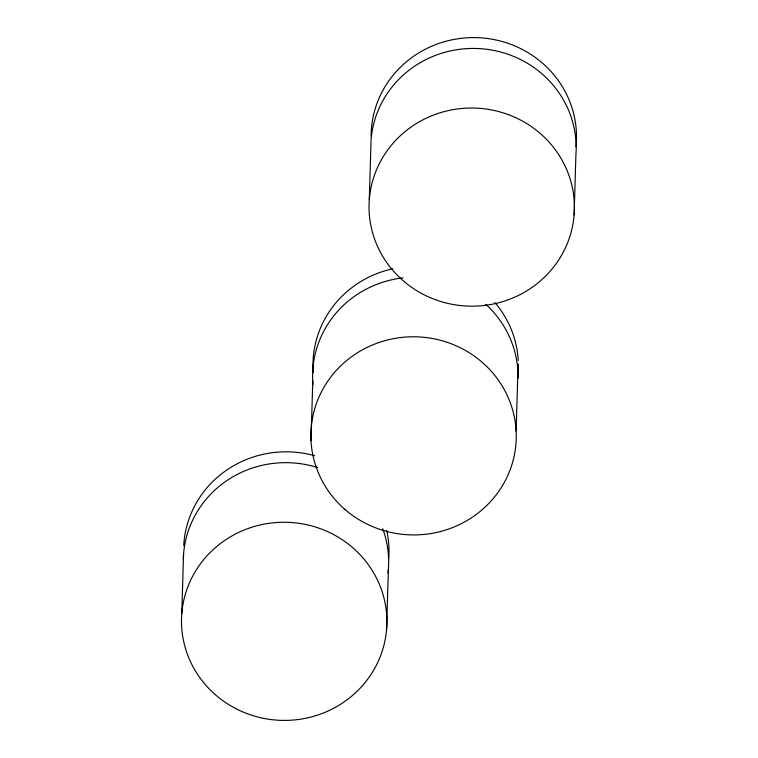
<?xml version="1.0" encoding="UTF-8"?>
<svg xmlns="http://www.w3.org/2000/svg" width="758" height="758" viewBox="0 0 758 758"><rect width="100%" height="100%" fill="white"/><g stroke="black" fill="none" stroke-linecap="round" stroke-linejoin="round"><path stroke-width="1.14" d="M181.787 613.62L183.55 554.022M310.998 440.758L312.77 381.16M369.307 199.401L371.069 139.804A102.709 99.071 1.7 0 1 481.254 48.739A102.709 99.071 1.7 0 1 575.9 155.219L574.128 214.817A102.709 99.071 1.7 0 1 413.783 288.789A102.709 99.071 1.7 0 1 427.237 117.717A102.709 99.071 1.7 0 1 574.128 214.817M386.608 629.036A102.709 99.071 1.7 0 0 239.718 531.936A102.709 99.071 1.7 0 0 226.254 703.017A102.709 99.071 1.7 0 0 386.608 629.036L388.371 569.438M516.132 430.951L517.904 371.354M313.016 384.666A102.709 99.071 1.7 0 1 403.066 277.864M485.812 304.337A102.709 99.071 1.7 0 1 518.017 378.394M313.244 372.661A102.709 99.071 1.7 0 1 392.985 268.749M494.936 302.594A102.709 99.071 1.7 0 1 518.226 360.514M518.349 364.02A102.709 99.071 1.7 0 1 518.207 371.107M382.762 528.809A102.709 99.071 1.7 0 1 388.03 572.934M183.303 558.703A102.709 99.071 1.7 0 1 317.782 467.601M183.72 545.523A102.709 99.071 1.7 0 1 314.76 455.766M386.741 530.486A102.709 99.071 1.7 0 1 388.693 558.599M371.098 136.004A102.709 99.071 1.7 0 1 479.141 37.748A102.709 99.071 1.7 0 1 576.004 146.711M344.786 509.291A102.709 99.071 1.7 0 0 514.009 456.723A102.709 99.071 1.7 0 0 381.899 341.545A102.709 99.071 1.7 0 0 344.786 509.291"/></g></svg>
